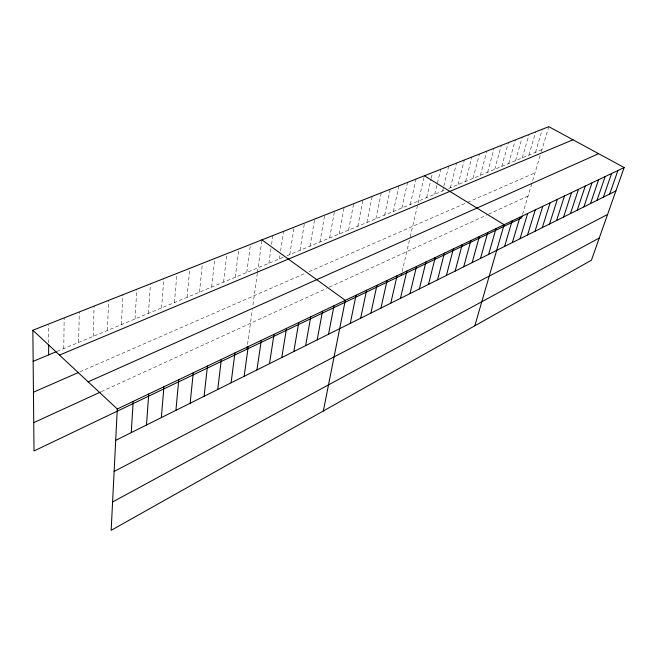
<?xml version="1.0" encoding="UTF-8"?>
<svg xmlns="http://www.w3.org/2000/svg" width="657" height="657" viewBox="0 0 657 657"><rect width="100%" height="100%" fill="white"/><g stroke="black" fill="none" stroke-linecap="round" stroke-linejoin="round"><path stroke-width="0.49" stroke-dasharray="3.29 2.46" d="M48.651 342.938L48.667 325.01M63.795 348.588L64.148 317.906M78.643 342.412L79.3 311.927M93.179 336.359L94.132 306.08M107.42 330.438L108.651 300.348M121.364 324.632L122.875 294.738M135.038 318.949L136.804 289.236M148.441 313.373L150.453 283.857M161.581 307.903L163.831 278.576M174.466 302.548L176.938 273.402M187.097 297.293L189.799 268.327M199.498 292.135L202.397 263.358M211.653 287.076L214.765 258.48M223.585 282.108L226.887 253.692M235.296 277.238L238.787 249.003M246.794 272.458L250.457 244.396M247.533 344.482L252.329 309.587M252.961 304.971L257.306 273.402M257.437 272.458L261.921 239.871M268.844 263.285L270.988 248.436M271.555 244.47L272.836 235.567M279.414 258.883L280.013 254.949M280.605 251.007L283.569 231.33M289.811 254.563L294.106 227.174M300.027 250.309L304.462 223.084M310.063 246.129L314.637 219.068M319.943 242.022L324.648 215.126M329.65 237.982L334.479 211.242M339.201 234.015L344.153 207.423M348.588 230.106L353.663 203.678M357.827 226.263L363.009 199.983M366.918 222.477L372.215 196.353M375.87 218.756L381.265 192.788M384.673 215.094L390.168 189.273M393.338 211.488L398.93 185.816M401.87 207.94L407.554 182.408M410.272 204.45L416.037 179.065M402.183 271.505L410.025 237.686M410.247 236.75L424.397 175.764M426.68 197.617L431.025 179.279M431.255 178.31L432.618 172.52M434.704 194.283L440.724 169.325M442.604 190.998L443.582 187.023M443.82 186.03L448.698 166.18M450.39 187.754L456.549 163.076M458.052 184.568L464.294 160.029M465.608 181.422L471.915 157.015M473.056 178.326L479.421 154.058M480.39 175.271L486.821 151.135M487.625 172.265L494.113 148.26M494.754 169.301L501.299 145.419M501.776 166.377L508.378 142.626M508.707 163.494L515.359 139.875M515.54 160.653L522.249 137.157M522.274 157.852L529.033 134.48M528.918 155.085L535.726 131.843M535.48 152.358L542.321 129.24M522.57 214.363L532.08 182.597M532.655 180.667L540.185 155.52M541.36 151.619L548.825 126.67M101.326 391.662L326.504 288.448M329.297 287.166L486.755 214.995M488.488 214.198L528.047 196.065M79.76 371.944L304.585 273.616M309.028 271.678L466.651 202.742M467.554 202.348L534.995 172.857M57.167 351.347L283.2 257.314M286.978 255.737L445.2 189.914M448.657 188.477L541.943 149.673"/><path stroke-width="0.99" d="M48.634 354.895L48.651 344.933M32.85 330.257L117.275 408.983L111.156 530.33L591.423 260.221L624.15 167.535L548.825 126.67L32.85 330.257L34.016 450.957L521.486 217.976L522.028 216.169M131.26 432.602L133.182 401.411M146.478 425.005L148.72 394.011M161.359 417.589L163.905 386.776M175.92 410.329L178.753 379.705M190.152 403.234L193.265 372.79M204.089 396.286L207.464 366.023M217.722 389.486L221.352 359.412M231.075 382.826L234.943 352.932M246.876 349.22L247.27 346.379M244.141 376.305L248.247 346.6M256.944 369.924L261.272 340.392M269.485 363.666L274.026 334.323M281.771 357.539L286.518 328.369M293.819 351.536L298.746 322.546M305.62 345.648L310.736 316.83M317.191 339.883L322.488 311.237M328.541 334.216L334.002 305.751M323.318 411.011L345.295 300.372L261.921 239.871M350.271 323.384L356.045 295.248M360.677 318.193L366.59 290.23M370.901 313.102L376.946 285.294M380.929 308.092L387.113 280.449M390.784 303.181L397.091 275.702M401.271 275.431L401.723 273.468M400.466 298.352L406.888 271.029M409.984 293.605L416.513 266.446M419.33 288.949L425.974 261.938M428.512 284.366L435.263 257.511M437.546 279.866L444.395 253.167M446.415 275.439L453.363 248.896M455.145 271.086L462.183 244.691M463.727 266.808L470.855 240.561M472.169 262.595L479.38 236.504M480.472 258.456L487.757 232.504M488.644 254.382L496.002 228.579M474.822 325.806L504.116 224.719L424.397 175.764M504.584 246.432L512.09 220.916M512.37 242.548L519.942 217.18M520.032 238.729L527.661 213.5M527.571 234.968L535.266 209.879M534.995 231.264L542.748 206.314M542.304 227.618L550.114 202.808M549.507 224.029L557.366 199.35M556.594 220.497L564.503 195.95M563.583 217.015L571.533 192.6M570.465 213.582L578.464 189.306M577.24 210.199L585.28 186.054M583.917 206.873L591.998 182.851M590.495 203.588L598.617 179.698M596.983 200.352L605.146 176.593M603.381 197.166L611.568 173.53M609.68 194.02L617.909 170.516M112.585 501.981L599.266 238.023M114.129 471.43L607.577 214.469M115.698 440.362L615.896 190.924M117.275 408.983L624.15 167.535M33.745 422.64L100.414 392.081M88.169 381.848L598.593 153.672M33.45 392.196L77.986 372.716M59.491 355.1L572.986 139.777M33.154 361.334L56.215 351.741"/></g></svg>
